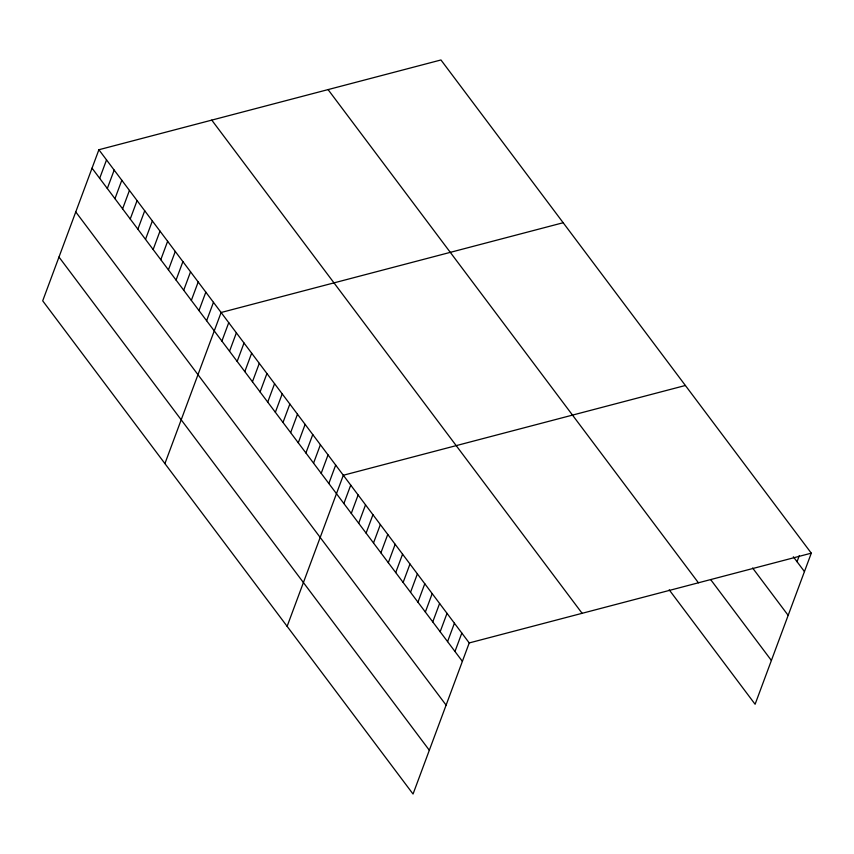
<?xml version="1.0" encoding="UTF-8"?>
<svg xmlns="http://www.w3.org/2000/svg" width="854" height="854" viewBox="0 0 854 854"><rect width="100%" height="100%" fill="white"/><g stroke="black" fill="none" stroke-linecap="round" stroke-linejoin="round"><path stroke-width="1.28" d="M98.893 149.738L42.7 300.832L413.048 794.028L469.23 642.934L811.3 553.168L440.952 59.972L98.893 149.738L469.23 642.934M99.683 178.326L106.526 159.911M107.316 188.499L114.169 170.085M114.959 198.672L121.802 180.258M122.592 208.846L129.445 190.431M130.235 219.008L137.078 200.605M137.868 229.182L144.721 210.778M145.511 239.355L152.354 220.951M153.144 249.528L159.997 231.124M160.787 259.701L167.63 241.287M168.43 269.875L175.273 251.46M176.063 280.048L182.905 261.634M183.706 290.221L190.549 271.807M191.339 300.394L198.192 281.98M198.982 310.568L205.825 292.153M206.615 320.73L213.468 302.327M164.918 463.583L221.101 312.5L563.17 222.734M221.891 341.077L228.744 322.673M229.534 351.25L236.377 332.836M237.166 361.423L244.02 343.009M244.81 371.597L251.652 353.182M252.442 381.77L259.296 363.356M260.086 391.943L266.928 373.529M267.729 402.117L274.572 383.702M275.362 412.279L282.204 393.875M283.005 422.452L289.848 404.049M290.638 432.626L297.48 414.222M298.281 442.799L305.124 424.395M305.913 452.972L312.767 434.558M313.557 463.146L320.399 444.731M321.189 473.319L328.043 454.904M328.833 483.492L335.675 465.078M287.125 626.334L343.319 475.251L685.378 385.485M343.874 503.529L350.727 485.115M351.282 513.393L358.125 494.978M358.691 523.256L365.533 504.842M366.099 533.12L372.942 514.706M373.508 542.984L380.35 524.569M380.905 552.848L387.759 534.433M388.314 562.711L395.167 544.297M395.722 572.575L402.576 554.161M403.131 582.439L409.973 564.024M410.539 592.302L417.382 573.888M417.948 602.166L424.79 583.752M425.356 612.03L432.199 593.615M432.754 621.893L439.607 603.479M440.162 631.757L447.016 613.343M447.571 641.621L454.424 623.206M454.979 651.485L461.822 633.07M797.049 561.718L799.333 555.58M811.3 553.168L755.107 704.262L669.194 589.836M793.345 556.787L804.457 571.582M752.62 568.017L788.167 615.36M710.656 579.588L771.397 660.473M328.075 89.595L698.423 582.791M211.771 120.115L582.118 613.311M92.04 168.153L462.388 661.348M75.76 211.931L446.108 705.126M58.979 257.043L429.327 750.239"/></g></svg>
